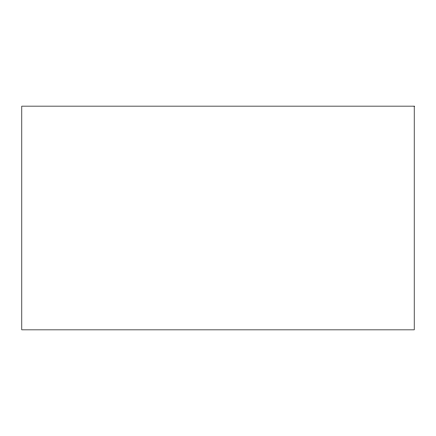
<?xml version="1.0" encoding="UTF-8"?>
<svg xmlns="http://www.w3.org/2000/svg" width="436" height="436" viewBox="0 0 436 436"><rect width="100%" height="100%" fill="white"/><g stroke="black" fill="none" stroke-linecap="round" stroke-linejoin="round"><path stroke-width="0.65" d="M414.2 106.139L21.8 106.139L21.8 329.861L414.2 329.861L414.2 106.139"/></g></svg>
